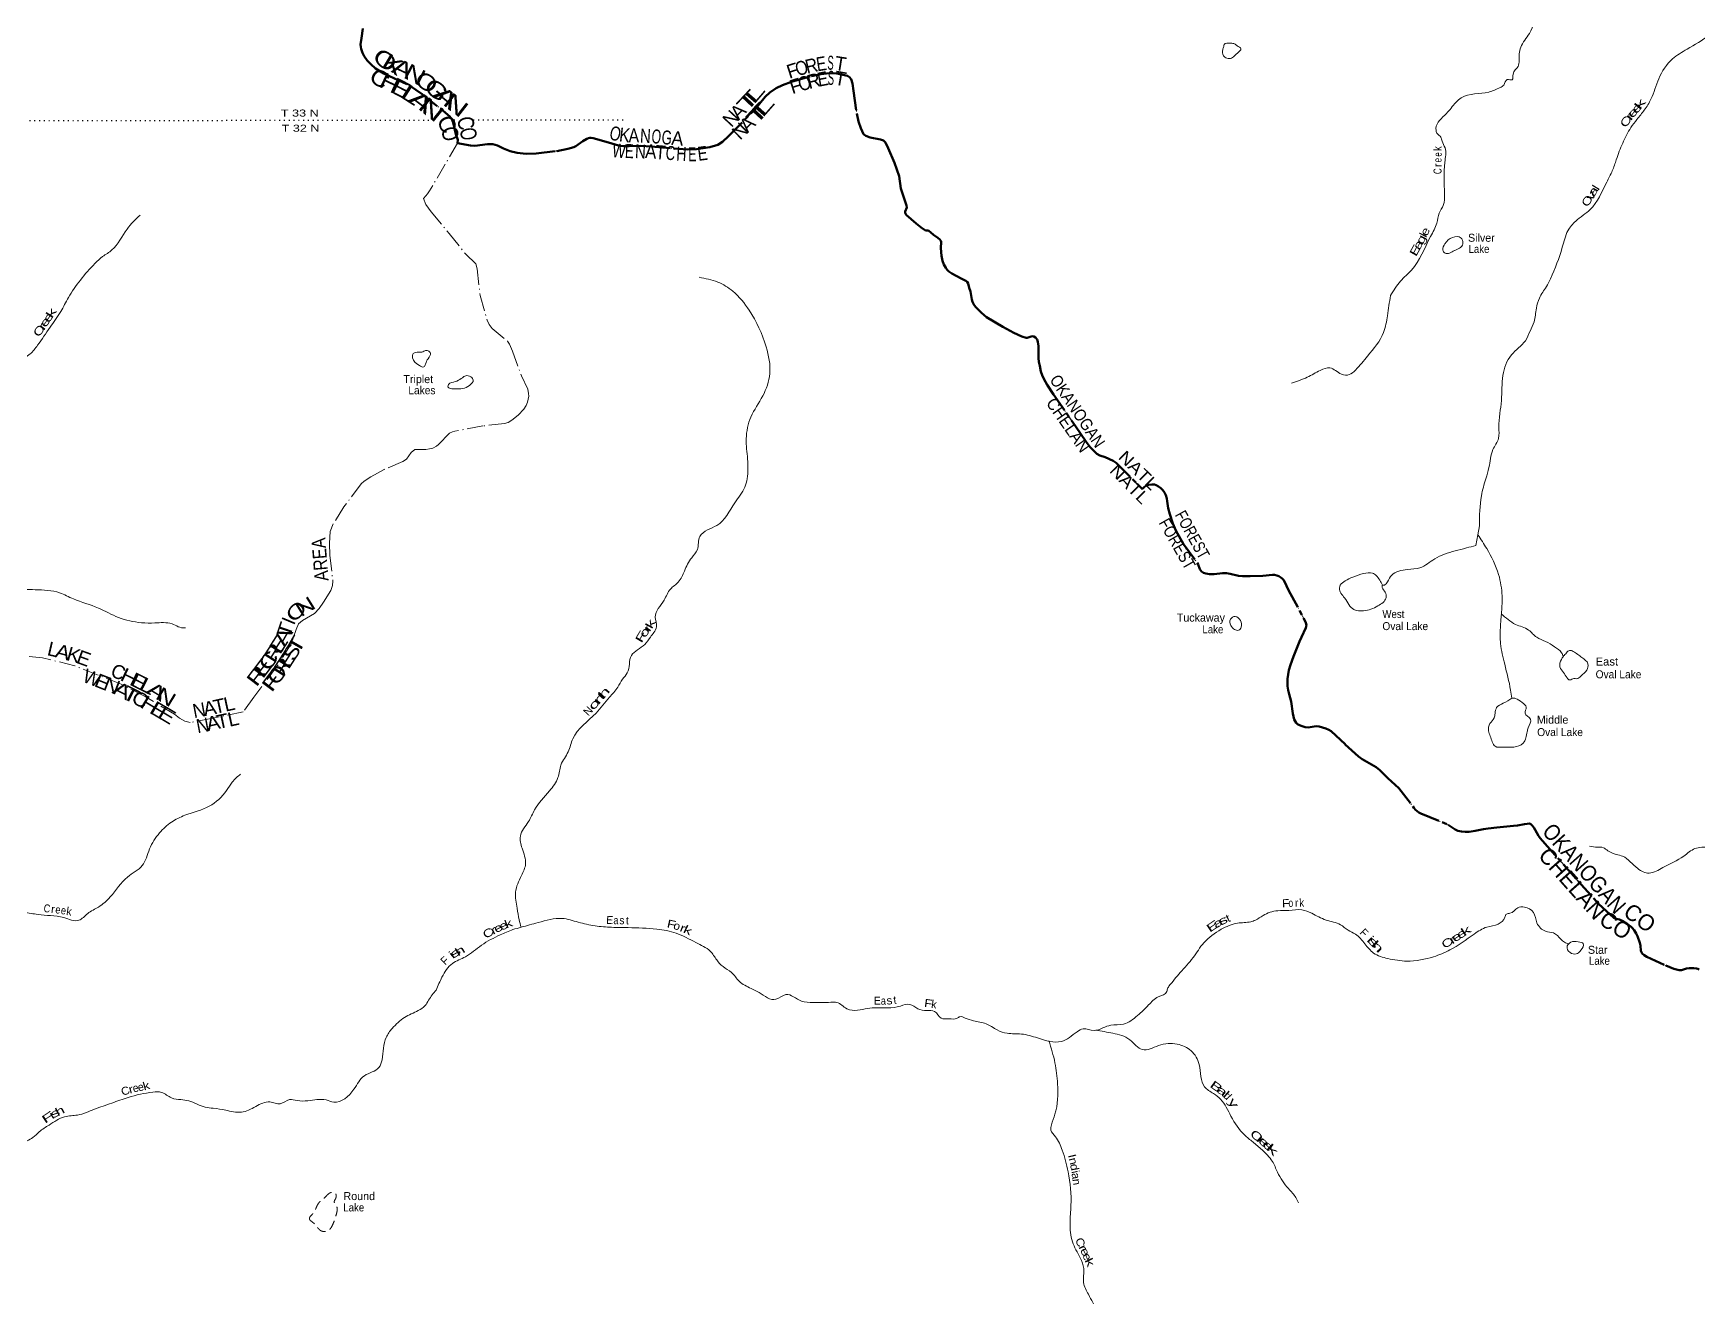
# Model space of a CAD drawing. Header units: feet. Extents: x 0 to 246606, y 183576 to 368785.
# Drawn here: x 99509 to 141135, y 268053 to 299651 of the extents above; entities that cross this region are included whole.
import ezdxf
from ezdxf.enums import TextEntityAlignment as Align

# ---------------------------------------------------------------- set-up
doc = ezdxf.new("R2010")
doc.units = ezdxf.units.FT
doc.header["$LTSCALE"] = 80
for name, pattern in [('DOT_DASHED', [7.7, 5, -1.2, 0.3, -1.2]), ('DOTTED', [1.5, 0.3, -1.2]), ('LONG_DASH_SHORT_DASH', [9.9, 6, -1.2, 1.5, -1.2]), ('MEDIUM_DASHED', [4.5, 3, -1.5])]:
    doc.linetypes.add(name, pattern=pattern)
for name, color, linetype, lineweight in [('11', 7, 'LONG_DASH_SHORT_DASH', 60), ('39', 7, 'Continuous', 13), ('41', 7, 'Continuous', 13), ('44', 7, 'DOT_DASHED', 13), ('6', 7, 'DOTTED', 25)]:
    doc.layers.add(name, color=color, linetype=linetype, lineweight=lineweight)
doc.layers.add('12', color=7, linetype='Continuous')

msp = doc.modelspace()

# ---------------------------------------------------------------- linework, layer by layer
at = {"layer": '11'}
for points in [[(107749.41, 299767.66), (107708.82, 299531.66), (107691.12, 299369.13), (107693.8, 299311.85), (107702.01, 299262.1), (107733.97, 299164.18), (107779.63, 299077.51), (107853.85, 298975.07), (107943.85, 298877.26), (108065.74, 298774.52), (108268.82, 298645.62), (108412.71, 298577.72)], [(108412.71, 298577.72), (108909.96, 298346.91), (109227.3, 298129.37), (109692.2, 297762.67), (109920.05, 297575.16), (109971.97, 297502.58), (110001.82, 297424.02), (110069, 297127), (110117.19, 296992.24), (110114.52, 296908.04), (110439.37, 296844.65), (110545.48, 296841.33), (110862.79, 296880.21), (110998.74, 296877.96), (111107.32, 296849.6), (111264.18, 296774.84), (111425.31, 296702.38), (111604.67, 296663.03), (111826.03, 296637.62), (112078.12, 296647.06), (112597.3, 296707.88), (112870.94, 296759.83), (113022.37, 296806.01), (113068.46, 296831.23), (113129.75, 296874.29), (113241.29, 296956.64), (113340.98, 297011.94), (113386.41, 297033.68), (113416.85, 297040), (113452.1, 297039.82), (113502.76, 297026.45), (113883.61, 296918.08), (114135.65, 296849.04), (114197.92, 296838.69), (114261.4, 296832.57), (114405.85, 296830.54), (114696.25, 296839.31), (114949.86, 296823.34), (115636.43, 296761.29), (115870, 296745.35), (116087.51, 296752.32), (116419.49, 296808.18), (116616.86, 296866.1), (116738.69, 296935.45), (116888.09, 297082.09), (117548.79, 297753.17), (117802.63, 298059.43), (117918.44, 298174.91), (118075.56, 298277.12), (118234.83, 298353.5), (118458.11, 298436.46), (118957.78, 298582.51), (119197.15, 298631.12), (119410.06, 298657.64), (119593.24, 298646.58), (119858.24, 298588.02), (119912.05, 298556.54), (119947.09, 298503.78), (119984.2, 298395.6), (120012.96, 298208.99), (120092.59, 297642.74), (120137.28, 297443.64), (120191.14, 297281.84), (120263.18, 297132.49), (120319.02, 297087.32), (120422.67, 297049.54), (120687.07, 296996.31), (120760.07, 296968.39), (120805.62, 296923.93), (120878.09, 296782.34), (121035.09, 296411.01), (121152.1, 296083.88), (121190.2, 295768.44), (121336.19, 295345.8), (121341.19, 295293.51), (121302.32, 295194.93), (121299.35, 295161.48), (121327.14, 295113.35), (121576.42, 294894.47), (121704.48, 294794.27), (121809.75, 294722.29), (121825.36, 294720.2), (121868.29, 294724.76), (121884.88, 294719.2), (122012.48, 294611.95), (122121.08, 294537.65), (122168.9, 294494.49), (122189.23, 294468.28), (122199.21, 294442.8), (122201.55, 294404.65), (122188.56, 294316.18), (122188.83, 294281.57), (122210.16, 294085.54), (122232.84, 293968.51), (122264.7, 293874.09), (122315.04, 293785.81), (122351.81, 293739.99), (122395.52, 293696.94), (122467.94, 293644.41), (122699.57, 293526.47)], [(122700.72, 293525.89), (122817.08, 293468.13), (122847.99, 293440.81), (122871.83, 293398.47), (122904.12, 293292.12), (122930.3, 293201.19), (122964.25, 292995.43), (122980.8, 292940.93), (123026.91, 292857.49), (123074.27, 292800.1), (123197.84, 292676.76), (123272.5, 292608.92), (123336.76, 292557.11), (123740.41, 292318.18), (124014.07, 292166.23), (124217.38, 292074.43), (124325.44, 292036.35), (124354.33, 292038.14), (124449.94, 292074.82), (124479.54, 292081.1), (124519.15, 292074.71), (124558.94, 292047.13), (124598.39, 291997.37), (124619.1, 291941.76), (124634.67, 291835.39), (124634.49, 291529.17), (124642.2, 291440.36), (124664.56, 291336.46), (124694.74, 291198.4), (124722.98, 291107.28), (124766.39, 291012), (124854.39, 290864.01), (125007.61, 290627.85), (125561.28, 289828.88), (125824.43, 289443.14), (125928.19, 289307.45), (125999.97, 289230.46), (126094.58, 289141.35), (126167.41, 289103.79), (126302.84, 289057.28), (126497.92, 288966.99), (126573.07, 288917.39), (127095.84, 288394.93), (127210.76, 288285.23), (127225.26, 288278.54), (127247.51, 288283.68), (127287.26, 288313.65), (127335.55, 288349.99), (127384.59, 288363.28), (127465.44, 288378.65), (127530.68, 288377.41), (127575.73, 288362.42), (127635.96, 288326.84), (127693.14, 288281.58), (127739.25, 288232.75), (127780.68, 288173.79), (127815.82, 288104.92), (127841.56, 288025.38), (127852.7, 287956.74), (127871.37, 287785.49), (127912.27, 287629.45), (127993.6, 287400.54), (128069.84, 287228.02), (128259.59, 286887.62), (128599.94, 286413.89), (128624.09, 286373.53), (128667.23, 286257.7), (128708.37, 286203.03), (128754.35, 286170.67), (128818.79, 286146.96), (128908.16, 286135.12), (129021.73, 286138.13), (129235.63, 286159.65), (129333.18, 286156.17), (129421.63, 286141.06), (129630.01, 286095.72), (129735.83, 286085.81), (129920.43, 286086.16), (130243.46, 286093.44), (130478.61, 286117.22), (130531.08, 286115.23), (130591.75, 286103.75), (130637.47, 286086.48), (130690.71, 286054.44), (130725.54, 286025.2), (130757.51, 285990.36), (130792.82, 285937.95), (130835.73, 285845.25), (130883.91, 285730.36), (131291.92, 284976.61), (131318.71, 284917.28), (131328.74, 284861.13), (131313.71, 284788.8), (131263.86, 284683.67)], [(131263.86, 284683.67), (131257.85, 284670.99), (131155.13, 284450.7), (131004.67, 284077.31), (130929.44, 283869.99), (130890.75, 283733.89), (130870.92, 283623.25), (130856.73, 283515.96), (130858.08, 283337.6), (130874.51, 283236.12), (130896.22, 283139.19), (130946.16, 282950.55), (130992.73, 282651.23), (131027.93, 282498.07), (131073.07, 282417.43), (131107.37, 282387.16), (131155.61, 282358.24), (131222.01, 282332.2), (131300.73, 282308.76), (131376.19, 282304.47), (131574.3, 282339.03), (131645.71, 282330.74), (131814.56, 282278.88), (131887.16, 282243.19), (131944.82, 282209), (132300.23, 281880.56), (132636.09, 281576.24), (132727.53, 281508.44), (133076.77, 281308.84), (133162.53, 281234.13), (133361.99, 281039.13), (133637.37, 280789.7), (134014.88, 280297.03), (134060.92, 280246.95), (134143.4, 280180.3), (134194.29, 280155.77), (134876.5, 279869.96), (135049.67, 279750.14), (135115.99, 279720.9), (135205.43, 279699.85)], [(135205.43, 279699.85), (135296.47, 279692.54), (135400.56, 279697.72), (135547.46, 279721.67), (135753.74, 279762.72), (135870.36, 279778.24), (136087.66, 279800.66), (136508.74, 279840.96), (136609.99, 279853.59), (136783.73, 279888.82), (136846.43, 279898.43), (136901.47, 279902.07), (136923.81, 279896.16), (136941.07, 279886.06), (136958.35, 279871.57), (136976.37, 279852.54), (137015.83, 279801.47), (137048.91, 279748.03), (137134.9, 279596.41), (137173.7, 279539.52), (137231.22, 279472.03), (138119.36, 278464.11), (138632.86, 277896.8), (138918.88, 277626.89), (139011.49, 277549.31), (139036, 277534.55), (139068.68, 277522.24), (139154.62, 277502.17), (139218.71, 277470.03), (139359.86, 277388.6), (139446.96, 277320.25), (139470.67, 277298.56), (139521.25, 277238.12), (139576.05, 277149.93), (139603.22, 277088.87), (139664.01, 276924.96), (139684, 276855.48), (139693.24, 276718.55), (139703.53, 276684.41), (139722.08, 276655.96), (139769.36, 276612.53), (139836.6, 276570.76), (140313.85, 276351.08), (140513.18, 276273.97), (140644.59, 276236.56), (140677.38, 276233.65), (140708.3, 276235.64), (140832.35, 276275.84), (140894.53, 276285.59), (140965.76, 276290.7), (141014.7, 276291.34), (141077.31, 276283.38), (141114.43, 276272.18), (141145.56, 276255.22)]]:
    msp.add_lwpolyline(points, dxfattribs=at)
at = {"layer": '39'}
msp.add_lwpolyline([(135562.61, 286854.53), (135618.87, 287115.94), (135657.24, 287342.98)], dxfattribs=at)
for points in [[(143558.15, 307065.85), (142936.93, 306841.01), (142625.05, 306772.36), (142408.21, 306686.72), (142182.63, 306493.81), (141791.24, 306329.13), (141467.28, 306096.56), (141143.03, 305726.5), (140595.24, 305161.53), (140399.51, 305001.35), (140175.91, 304650.76), (139974.71, 304444.01), (139802.94, 304304.35), (139673.54, 304003.47), (139508.54, 303645.53), (139019.55, 303218.8), (138919.45, 302995.13), (138781.5, 302732.56), (138488.59, 302437.7), (138199.45, 302003.39), (137968.59, 301426.26), (137801.01, 301112.77), (137518.05, 300668.42), (137162.51, 300219.11), (136903.36, 299645.66), (136687.74, 299301.24), (136649.4, 299141.03), (136619.08, 298823.21), (136496.43, 298627.56), (136469.89, 298491.76), (136348.82, 298492.25), (136261.77, 298353.66), (136171.73, 298293.88), (135888.62, 298183.14), (135202.36, 298041.02), (135064.63, 297922.01), (134828.01, 297644.04), (134568.34, 297272.77), (134612.53, 297127.76), (134688.06, 297057.95), (134721.65, 296953.23), (134794.31, 296790.38), (134788.79, 296426.37), (134784.55, 295637.79), (134751.83, 295350.27), (134651.32, 295158.94), (134589.91, 294907.45), (134432.72, 294569.84), (133956.97, 293730.8), (133683.96, 293458.44), (133432.26, 293095.36)], [(143559.54, 307071.29), (143471.07, 306724.43), (143327.67, 306575.02), (143008.35, 306293.98), (142879.58, 306104.32), (142849.73, 305909.84), (142968.79, 305426.1), (142980.95, 305260.46), (143134.52, 304437.48), (143301.64, 303499.42), (143161.36, 303101.36), (142938.58, 302684.06), (142778.46, 302097.71), (142617.54, 301414.3), (142443.07, 301167.45), (142289.24, 300884.46), (142135.31, 300447.81), (141953.18, 300168.51), (141395.31, 299603.42), (140844.8, 299254.76), (140482.65, 299011.6), (140135.79, 298513.87), (139942.4, 298005.96), (139776.36, 297730.9), (139591.63, 297498.07), (139440.84, 297293.98), (139235.82, 296909.25), (139075.59, 296492.74), (138976.17, 296214.48), (138836.46, 295931.68), (138421.34, 295245.05), (138061.73, 294959.46), (137867.02, 294718.42), (137726.96, 294302.16), (137428.08, 293517.94), (137327.65, 293320.55), (137153.67, 293035.29), (137078.18, 292779.57), (137019.9, 292439.16), (136919.92, 292205.38), (136803.83, 291969.38), (136453.18, 291613.13), (136241.66, 291102.97), (136205.11, 290477.75), (136140.87, 289807.7), (136132.26, 289528.57), (135990.53, 289245.73), (135893.24, 288797.67), (135816.02, 288519.7), (135704.3, 288095.71), (135657.24, 287342.98)], [(129436.83, 299403.61), (129275.8, 299373.26), (129262.36, 299318.5), (129239.04, 299247.44), (129257.15, 299089.96), (129342.69, 299026.35), (129455.67, 299027.78), (129567.48, 299122.2), (129692.7, 299273.4), (129601.05, 299340.98), (129535.91, 299386.66), (129436.83, 299403.61)], [(102175.92, 295109.77), (101852.51, 294759.9), (101472.65, 294235.41), (101242, 294070.74), (101049.87, 293900.48), (100684.82, 293483.36), (100386.82, 293046.86), (100194.96, 292698.64), (99928.79, 292305), (99614.78, 291854.14), (99427.3, 291637.43), (99154.17, 291470.2), (98769.22, 291184.28), (98661.32, 290918.01), (98401.89, 290629.61), (98154.74, 290489), (97926.99, 290413.34), (97693.25, 290331.55), (97373.18, 290351.8), (97116.89, 290291.97), (96492.48, 290211.34), (96228.26, 290139.28), (96001.75, 290124.3), (95782.9, 290143.81), (95635.87, 290087.36), (95378.33, 289966.84), (95070.85, 289795.14), (94917.46, 289760.86), (94644.07, 289771.59), (94440.35, 289716.46), (94195.45, 289715.42), (93955.27, 289661.85), (93737.46, 289600.47), (93548.37, 289666.86), (93330.37, 289619.64), (93171.87, 289510.47), (92835.05, 289417.27), (92503.52, 289384.81), (92254.93, 289355.4), (92039.07, 289298.74)], [(135028.49, 294222.5), (134907.99, 294159.34), (134795.02, 294157.91), (134739.59, 294234.04), (134794.12, 294390.42), (134983.8, 294550.52), (135195.85, 294535.01), (135241.71, 294418.32), (135200.68, 294310.64), (135154.66, 294279.73), (135026.26, 294221.49)], [(116147.92, 293553.73), (116619.07, 293432.23), (116990.33, 293208.36), (117403.34, 292728.19), (117825.96, 291815.36), (117917.53, 291147.13), (117740.54, 290586.75), (117445.7, 290061.31), (117329.19, 289519.9), (117362.04, 289010.69), (117352.17, 288519.15), (117292.16, 288306.05), (117044.13, 287918.71), (116593.98, 287350.87), (116360.6, 287240.77), (116168.4, 287076.58), (116107.85, 286748.21), (115964.73, 286544.18), (115782.78, 286212.27), (115630.46, 285937.35), (115434.37, 285760.98), (115273.98, 285483.94), (115054.72, 285062.57), (115084.91, 284817.34), (115021.18, 284679.94), (114931.59, 284563.55), (114792.29, 284377.77), (114457.86, 284098.55), (114356.1, 283668.55), (114234.68, 283509.29), (114115.8, 283309.61), (113910.55, 283058.3), (113573.6, 282659.73), (112994.82, 282021.52), (112877.55, 281696.49), (112695.6, 281364.57), (112622.72, 281050.2), (112412.41, 280719.96), (112038, 280244.07), (111885.91, 279950.96), (111682.06, 279590.46), (111726.49, 279283.62), (111812.45, 278894.4), (111710.96, 278601.92), (111562.48, 278185.49), (111602.05, 277783.54), (111650.27, 277496.98), (111703.25, 277311.6)], [(133432.26, 293095.36), (133353.81, 292592.95), (133260.18, 292175.26), (132859.99, 291585.87), (132557.67, 291236.31), (132399.72, 291121.09), (132207.92, 291130.79), (131917.4, 291288.86), (131678.07, 291227.2), (131351.31, 291057.28), (130959.72, 290908.77)], [(109196.99, 291680.96), (109071.54, 291677.37), (109007.12, 291650.27), (108988.26, 291542.85), (109158.78, 291346.8), (109270.55, 291311.8), (109312.12, 291385.12), (109375.16, 291519.39), (109436.11, 291659.69), (109378.69, 291717.62), (109291.67, 291716.52), (109247.45, 291691.7), (109196.99, 291680.96)], [(110203.28, 291026.21), (110054.53, 290945.48), (109889.47, 290874.65), (109874.03, 290815.81), (110020.39, 290767.09), (110240.95, 290771.87), (110411.96, 290852.88), (110505.44, 290981.46), (110443.64, 291065.62), (110315.78, 291092.33), (110233.4, 291044.79), (110203.28, 291026.21)], [(153391.1, 291171.26), (153132.55, 290890.04), (152756.34, 290319.16), (152629.39, 289983.94), (152450.97, 289730.98), (152290.27, 289512.6), (152207.59, 289347.78), (152182.11, 289127.08), (152131.53, 288976.82), (151835.47, 288772.91), (151519.24, 288406.99), (151452.27, 288276.75), (151322.65, 287832.32), (151213.2, 287549.89), (150967.36, 287362.79), (150798.47, 287154.42), (150743.38, 286880.77), (150654.63, 286717.9), (150362.89, 286168.3), (150133.79, 285773.16), (149749.91, 285331.58), (149727.37, 285197.85), (149664.72, 285045.42), (149566.57, 284987.57), (149412.03, 284761.18), (149286.03, 284510.9), (148972.71, 284074.25), (148761.17, 283887.59), (148340.01, 283522.37), (148195.69, 283445.73), (147869.99, 283352.65), (147569.86, 283150.71), (147213.61, 282919.75), (146826.56, 282730.86), (145896.91, 282367.3), (145410.07, 282251.96), (145273.73, 282183.51), (145069.42, 282063.66), (144912.49, 281705.82), (144690.6, 281379.51), (144357.09, 281104.36), (144011.98, 280788.63), (143713.57, 280610.97), (143151.87, 280351.13), (142576.14, 280083.03), (141828.4, 279533.73), (141387.11, 279325.96), (141042.72, 279275.1), (140762.59, 279087.56), (140241.54, 278803.98), (139896.27, 278662.12), (139610.35, 278775.77), (139233.21, 279084.39), (139075.24, 279130.92), (138864.24, 279223.28), (138752.33, 279298.69), (138602.86, 279310.95), (138404.85, 279332.71)], [(135562.61, 286854.53), (135331.26, 286788.91), (135045.68, 286714.53), (134539.68, 286518.07), (134169.22, 286293), (133854.99, 286250.61), (133463.3, 286110.19), (133354.44, 285941), (133278.75, 285863.21), (133222.33, 285856.43)], [(135618.87, 287115.94), (135835.86, 286775.07), (136134.57, 286123.76), (136219.91, 285593.09), (136182.43, 284397.69), (136285.73, 283883.42), (136433.06, 283236.26), (136461.82, 283034.44)], [(92057.36, 285613.23), (92519.64, 285609.38), (92856.1, 285573.15), (93178.71, 285512.48), (93455.99, 285513.93), (93720.38, 285573.87), (93905.16, 285527.65), (94244.71, 285724.02), (94519.66, 285749.71), (94854.33, 285853), (95194.78, 286136.34), (95375.99, 286053.67), (95642.84, 285763.78), (96042.43, 285855.75), (96403.59, 285787.47), (96858.63, 285817.44), (97056.59, 285848.23), (97372.69, 285979.6), (97550.93, 285969.7), (97741.4, 285796.14), (98003.79, 285696.29), (98520.29, 285668.38), (99027.55, 285729.34), (99557.65, 285746.09), (100165.89, 285666.76), (100511.93, 285515.37), (101134.22, 285288.58), (101637.23, 285050.19), (102209.67, 284921.87), (102543.74, 284913.92), (102977.19, 284891.04), (103288.15, 284791.8), (103312.38, 284796.14)], [(133228.63, 285857.19), (133074.02, 286099.2), (132982.47, 286158.7), (132760.64, 286149.82), (132487.36, 286059.43), (132298.87, 285966.06), (132177.15, 285857.36), (132153.85, 285784.28), (132284.04, 285539.25), (132515.65, 285251.04), (132760.19, 285219.76), (133117.81, 285341.55), (133321.08, 285544.29), (133297.16, 285681.47), (133227.1, 285797.85), (133222.33, 285856.43)], [(136200.43, 285145.25), (136559.76, 284879.63), (136884.36, 284738.16), (137086.39, 284556.72), (137307.6, 284454.39), (137531.24, 284319.73), (137706.61, 284172.33), (137752.13, 284081.92)], [(129531.71, 284748.25), (129437.57, 284854.22), (129433.62, 285007.83), (129549.77, 285078.05), (129680.2, 284974.56), (129698.42, 284809), (129634.8, 284733.38), (129531.71, 284748.25)], [(137751.85, 284082.47), (137831.74, 284169.87), (137909.68, 284229.49), (137998.78, 284204.33), (138216.61, 284049.38), (138367.88, 283893.59), (138335.56, 283735.47), (138190.11, 283588.06), (138084.03, 283519.99), (138017.32, 283529.26), (137910.86, 283491.52), (137843.63, 283543.24), (137755.18, 283677.58), (137666.69, 283815.97), (137702.69, 284002.44), (137752.13, 284081.92)], [(136461.82, 283034.44), (136251.56, 282906.42), (136085.44, 282799.18), (136046.89, 282655.14), (136022.08, 282541.61), (135918.93, 282400.79), (135880.88, 282216.32), (135926.89, 282087.5), (136045.1, 281832.22), (136261.26, 281810.69), (136511.42, 281813.86), (136750.29, 281911.91), (136847.62, 282196.2), (136872.58, 282297.61), (136930.44, 282510.64), (136795.37, 282662.59), (136823.8, 282808.53), (136721.44, 282926.52), (136558.76, 283027.58), (136461.82, 283034.44)], [(93709.85, 278835.06), (93888.03, 278827.57), (94067, 278918.79), (94323.58, 278798.65), (94815.67, 278465.07), (95164.77, 278232.83), (95430.14, 278058.2), (95670.87, 278069.3), (95946.93, 278008.05), (96147.7, 277820.47), (96300.42, 277591.84), (96393.83, 277411), (96526.72, 277307.51), (96811.19, 277222.09), (97437.91, 276965.02), (97804.08, 276979.72), (98232.99, 277152.94), (98542.85, 277296.36), (98704.91, 277286.26), (98850.54, 277451.89), (99033.95, 277670.58), (99268.52, 277687.67), (99627.56, 277627.45), (100268.16, 277550.54), (100647.51, 277484.52), (100867.99, 277653.11), (101137.12, 277816.24), (101433.44, 278068.7), (101862.26, 278563.46), (102230.97, 278853.23), (102415.93, 279266.07), (102663.75, 279669.59), (102961.92, 279936.22), (103297.73, 280108.28), (103906.07, 280336.33), (104338.27, 280725.98), (104483.33, 280936.1), (104689.2, 281138.88)], [(127891.89, 275837.35), (128178.28, 276178.61), (128498.44, 276552.67), (128766.2, 276922.01), (129201.84, 277259.11), (129605.49, 277411.81), (129937.95, 277448.37), (130056.49, 277488.28), (130246.73, 277603.92), (130612.45, 277723.79), (130888.78, 277731.33), (131215.47, 277745.57), (131462.71, 277659.74), (131821.96, 277490.4), (132182.58, 277373.65), (132369.93, 277236.51), (132556.84, 277133.74), (132791.88, 276894.09), (133010.63, 276666.36), (133365.45, 276529.32), (133842.44, 276464.59), (134508.93, 276574.11), (134918.42, 276743.07), (135526.82, 277140.98), (135841.42, 277314.8), (136122.97, 277389.13), (136290.33, 277559.06), (136329.66, 277640.43), (136418.2, 277659.75), (136612.24, 277793.63), (136781.45, 277815.99), (137003.06, 277681.3), (137093.13, 277417.58), (137305.55, 277212.01), (137505.85, 277168.04), (137689.42, 277010.64), (137781.16, 276934.97), (137884.82, 276894)], [(109582.36, 275741.31), (109723.54, 276063.3), (109986.34, 276404.32), (110308.01, 276574.18), (110711.17, 276860.33), (111181.46, 277121.03), (111497.58, 277250.37), (111703.25, 277311.6)], [(111703.25, 277311.6), (112124.79, 277428.1), (112724.62, 277530.67), (113130.65, 277436.66), (113550.81, 277344.85), (113964.18, 277309.59), (114377.21, 277300.61), (115094.21, 277263.08), (115575.19, 277163.94), (116068.04, 276929.46), (116429.12, 276709.51), (116591.76, 276497.19), (116747.8, 276325.22), (116960.16, 276180.26), (117149.18, 275962.2), (117454.68, 275780.58)], [(137884.58, 276893.82), (137942.55, 276937.01), (138126.04, 276947.42), (138249.7, 276900.46), (138191.23, 276735.95), (138105.5, 276653.99), (137960.2, 276656.19), (137845.5, 276792.23), (137848.9, 276842.82), (137887.14, 276895.73)], [(109582.36, 275741.31), (109390.53, 275490.37), (109298.57, 275344.33), (109129.74, 275228.06), (108789.71, 275054.06), (108478.52, 274781.3), (108328.49, 274558.12), (108224.86, 274000.02), (108149.33, 273805.62), (107785.26, 273601.16), (107520.9, 273260.06), (107018.26, 272941.56), (106826.22, 272994.76), (106370.24, 272975.46), (106103.82, 272979.69), (105911.95, 273004.62), (105678.48, 272898), (105423.92, 272944.71), (105067.38, 272831.19), (104711.02, 272689.39), (104317.2, 272737.16), (104008.14, 272785.52), (103806.16, 272812.4), (103395.54, 272971.14), (103199.59, 273002.1), (102965.23, 273044.92), (102714.17, 273182.54), (102498.19, 273189.13), (101881.42, 273057.65), (101468.55, 272915.46), (101035.57, 272761.02), (100614.64, 272616.75), (100291.99, 272574.14), (99903.72, 272367.49), (99656.5, 272198.17), (99499.94, 272055.73), (99210.33, 271886.11), (99049.91, 271713.35), (98637.61, 271476.25), (98201.15, 271228.88), (97797.94, 271157.44), (97491.54, 271098.78), (97045.96, 271027.05), (96852.5, 270979.27), (96664.62, 271012.31), (96505.35, 270984.96), (96117.89, 270980.27), (95749.43, 270836.37), (95652.82, 270793.29), (95334.68, 270671.95), (95076.8, 270597.47), (94872.69, 270644.53), (94678.73, 270681.57), (94565.34, 270743.39), (94516.37, 270742.42)], [(117454.68, 275780.58), (117649.65, 275676.49), (118070.41, 275509.74), (118319.97, 275626.57), (118708.42, 275463.65), (118997.2, 275431.3), (119217.18, 275430.8), (119445.2, 275436.41), (119592.55, 275431.36), (119843.74, 275273.55), (120108.35, 275234.98), (120362.34, 275283.18), (120594.35, 275296.9), (120862.77, 275294.7), (121183.38, 275341.34), (121417.23, 275383.34), (121613.66, 275271.6), (121841.94, 275232.78), (122037.86, 275205.86), (122204.33, 275039.38), (122394.15, 275020.5), (122597.89, 275036.04), (122670.31, 275074.91), (122802.43, 275039.74)], [(122802.43, 275039.74), (123008.21, 274971.24), (123322.81, 274898.53), (123600.55, 274744.36), (123850.7, 274660.32), (124206.72, 274640.9), (124610.7, 274543.66), (125206.46, 274456.15), (125597.9, 274699.87), (125748.03, 274775.42), (126021.68, 274730.2), (126244.76, 274795.04), (126441.53, 274861.39), (126756.27, 274887.61), (127109.88, 275102.34), (127385.72, 275368.06), (127628.37, 275572.58), (127840.05, 275705.84), (127851.43, 275748.15), (127891.89, 275837.35)], [(126060.57, 274740.56), (126491.82, 274660.47), (126917.22, 274499.04), (127227.03, 274252.61), (127635.37, 274351.29), (128101.46, 274388.48), (128448.15, 274221.51), (128650.68, 273878.14), (128784.5, 273321.47), (129007.93, 273154.15), (129186.43, 273012.21), (129445.07, 272587.15), (129785.34, 272119.23), (129988.69, 271945.47), (130220.86, 271743.99), (130476.78, 271462.21), (130607.26, 271188.13), (130881.79, 270777.5), (131067.91, 270552.93), (131130.92, 270426.95)], [(124893.57, 274471.56), (125044.82, 273922.09), (125111.41, 273394.42), (125044.96, 272636.07), (124955.03, 272369.87), (124943.34, 272240.44), (125055.6, 272075.02), (125227.67, 271739.15), (125373.31, 271198.86), (125445.86, 270356.36), (125421.81, 269919.82), (125481.27, 269448.54), (125674.72, 269050.49), (125764.73, 268779.66), (125759.27, 268428.27), (125879.96, 268137.85), (126085.85, 267723.89), (126271.91, 267289.35), (126459.18, 267111.24), (126781.09, 267079.05), (127141.95, 267017.33), (127353.61, 266831.61), (127507.5, 266495.39), (127552.93, 266124.78), (127628.25, 265988.94), (127868.37, 265900.68), (128030.1, 265790.72), (128166.43, 265740.84), (128588.31, 265765.08), (128892.45, 265817.34)], [(146987.79, 272450.93), (146980.52, 272301.39), (146841.15, 272084.72), (146947.61, 271586.08), (147032.63, 271258.63), (147300.05, 271009.38), (147466.59, 270752.13), (147667.2, 270509.67), (147816.48, 270203.65), (147570.54, 269639.7), (147336.01, 269326.32), (146988.58, 269105.66), (146657.86, 268750.05), (146448.37, 268501.75), (145967.93, 268262.39), (145643.72, 267882.69), (145341.67, 267507.44), (144953.8, 267288.03), (144232.3, 266973.39), (144030.89, 266725.24), (143404.12, 266103.53), (143239.59, 266041.83), (143060.15, 266020.22), (142790.25, 265760.67), (142368.24, 265423.5), (142151.58, 265233.61), (142038.55, 265120.41), (142053.89, 264844.11), (141994.81, 264443.24), (141817.38, 264102.69), (141614.7, 263921.14), (141217.65, 263653.1), (141070.48, 263422.14), (140911.37, 263180.87), (140626.12, 262878.62), (140379.81, 262653.85), (140193.94, 262438.3), (139723.8, 262082.04), (139585.46, 261917.88), (139409.61, 261813.57), (139118.87, 261480.94), (138933.01, 261265.39), (138724.62, 261065.57), (138338.85, 260842.15), (138127.25, 260704.85), (137940.44, 260432.76), (137692.83, 260276.6), (137591.05, 259996.04), (137610.11, 259523.99), (137605.51, 259340.18), (137605.22, 259142.33), (137560.45, 258945.64), (137444.07, 258689.03), (137343.5, 258557.89), (136943.53, 258124.24), (136778.07, 257791.99), (136654.53, 257486.79), (136511.16, 257268.03), (136278.43, 256859.79), (135662.09, 256008.12), (135456.64, 255759.9), (135314.64, 255575.48), (135064.89, 254999.35), (134998.11, 254578.14), (134935.32, 254266.03), (134976.96, 253988.22), (134987.63, 253532.16), (134832.62, 253074.94), (134729.52, 252651.02), (134740.57, 252281.78), (134710.59, 252051.05), (134565.77, 251908.97), (134460.81, 251795.92), (134467.27, 251561.85), (134426.47, 251369.28), (134208.35, 250830.09), (134273.6, 250266.06), (134482.51, 249692.66), (134511.17, 249247.04), (134579.61, 248941.48), (134757.42, 248302.88), (134769.27, 247891.26), (134670.02, 247370.5), (134568, 246783.07), (134465.45, 246542.88), (134276.08, 246406), (134128.1, 246217.43), (133976.84, 245988.42), (133479.08, 245490.31), (133102.29, 245006.63), (132954.77, 244793.84)], [(94514.92, 270739.01), (94427.47, 270172.94), (94552.99, 270107.16), (94608.38, 269956.08), (94838.79, 269897.08), (95188.74, 269762.16), (95565.36, 269552.7), (95753.29, 269511.59), (95877.46, 269332.7), (96084.88, 269069.57), (96271.28, 268945.65), (96369.78, 268671.67), (96565.49, 268341.82), (96677.37, 268193.14), (96827.94, 267988.19), (96845.37, 267772.22), (96925.01, 267615.24), (97012.36, 267518.91), (97021.51, 267339.23), (97109.26, 267176.26), (97307.52, 267094.82), (97342.55, 266973.89), (97365.06, 266921.54), (97383.71, 266838.87), (97452.7, 266776.74), (97517.73, 266700.44), (97571.31, 266515.01), (97742.6, 266219.32), (98137.34, 265676.77), (98233.8, 265406.82), (98331.67, 265239.87), (98451.61, 265093.27), (98470.42, 264984.35), (98616.95, 264779.37), (98623.4, 264712.77), (98700.51, 264642.61), (98844.48, 264528.49), (98903.58, 264431.96), (98960.74, 264321.28), (99215.86, 264181.67), (99407.73, 263998.72), (99478.48, 263826.21), (99549.22, 263724.47), (99691.25, 263653.81), (99898.95, 263681.49), (100024.42, 263623.79), (100131.83, 263547.79), (100298.73, 263310.64), (100549.88, 263158.88), (100665.35, 263086.97), (100923.11, 262842.37), (101052.62, 262782.67), (101214.94, 262636.37), (101350.49, 262580.75), (101552.73, 262509.44), (101728.94, 262403.62), (101981.99, 262272.07), (102242.62, 262223.38), (102562.97, 262312.43), (102698.58, 262246.71), (102877.93, 262290.36), (102987.22, 262238.6), (103044.1, 262176.39), (103215.74, 262159.4), (103578.03, 261984.17), (103772.1, 261928.96), (103945.7, 261922.08)]]:
    msp.add_spline(points, degree=3, dxfattribs=at)
at = {"layer": '39', "linetype": 'MEDIUM_DASHED'}
msp.add_spline([(106427.85, 270079.87), (106524.07, 270189.58), (106643.78, 270420.63), (106806.37, 270567.16), (106942.94, 270679.17), (107049.94, 270671.83), (107072.87, 270550.82), (107031.14, 270441.48), (107084.15, 270350.96), (107081.4, 270134.85), (106986.13, 269865.6), (106855.85, 269715.26), (106702.41, 269724.3), (106511.54, 269920.9), (106409.96, 270033.29), (106427.85, 270079.87)], degree=3, dxfattribs=at)
at = {"layer": '44'}
for points in [[(107749.41, 299767.66), (107708.82, 299531.66), (107691.12, 299369.13), (107693.8, 299311.85), (107702.01, 299262.1), (107733.97, 299164.18), (107779.63, 299077.51), (107853.85, 298975.07), (107943.85, 298877.26), (108065.74, 298774.52), (108268.82, 298645.62), (108412.71, 298577.72)], [(108412.71, 298577.72), (108909.96, 298346.91), (109227.3, 298129.37), (109692.2, 297762.67), (109920.05, 297575.16), (109971.97, 297502.58), (110001.82, 297424.02), (110069, 297127), (110117.19, 296992.24), (110114.52, 296908.04)], [(110114.84, 296907.98), (110439.37, 296844.65), (110545.48, 296841.33), (110862.79, 296880.21), (110998.74, 296877.96), (111107.32, 296849.6), (111264.18, 296774.84), (111425.31, 296702.38), (111604.67, 296663.03), (111826.03, 296637.62), (112078.12, 296647.06), (112597.3, 296707.88), (112870.94, 296759.83), (113022.37, 296806.01), (113068.46, 296831.23), (113129.75, 296874.29), (113241.29, 296956.64), (113340.98, 297011.94), (113386.41, 297033.68), (113416.85, 297040), (113452.1, 297039.82), (113502.76, 297026.45), (113883.61, 296918.08), (114135.65, 296849.04), (114197.92, 296838.69), (114261.4, 296832.57), (114405.85, 296830.54), (114696.25, 296839.31), (114949.86, 296823.34), (115636.43, 296761.29), (115870, 296745.35), (116087.51, 296752.32), (116419.49, 296808.18), (116616.86, 296866.1), (116738.69, 296935.45), (116888.09, 297082.09), (117548.79, 297753.17), (117802.63, 298059.43), (117918.44, 298174.91), (118075.56, 298277.12), (118234.83, 298353.5), (118458.11, 298436.46), (118957.78, 298582.51), (119197.15, 298631.12), (119410.06, 298657.64), (119593.24, 298646.58), (119858.24, 298588.02), (119912.05, 298556.54), (119947.09, 298503.78), (119984.2, 298395.6), (120012.96, 298208.99), (120092.59, 297642.74), (120137.28, 297443.64), (120191.14, 297281.84), (120263.18, 297132.49), (120319.02, 297087.32), (120422.67, 297049.54), (120687.07, 296996.31), (120760.07, 296968.39), (120805.62, 296923.93), (120878.09, 296782.34), (121035.09, 296411.01), (121152.1, 296083.88), (121190.2, 295768.44), (121336.19, 295345.8), (121341.19, 295293.51), (121302.32, 295194.93), (121299.35, 295161.48), (121327.14, 295113.35), (121576.42, 294894.47), (121704.48, 294794.27), (121809.75, 294722.29), (121825.36, 294720.2), (121868.29, 294724.76), (121884.88, 294719.2), (122012.48, 294611.95), (122121.08, 294537.65), (122168.9, 294494.49), (122189.23, 294468.28), (122199.21, 294442.8), (122201.55, 294404.65), (122188.56, 294316.18), (122188.83, 294281.57), (122210.16, 294085.54), (122232.84, 293968.51), (122264.7, 293874.09), (122315.04, 293785.81), (122351.81, 293739.99), (122395.52, 293696.94), (122467.94, 293644.41), (122699.57, 293526.47)], [(110114.84, 296907.98), (109414.34, 295712.9), (109365.39, 295642.93), (109319.62, 295589.57), (109257.6, 295518.62), (109319.94, 295370.07), (109452.48, 295188.97), (109906.02, 294649.02), (110319.21, 294129.01), (110565.94, 293890.42), (110601.26, 293760.89), (110676.65, 293100.42), (110850.88, 292482.23), (110903.67, 292375.59), (110974.69, 292277.22), (111360.7, 291954.71), (111407.1, 291885.83), (111482.71, 291707.33), (111711.25, 291093.48), (111867.92, 290757.56), (111887.81, 290647.45), (111894.8, 290584.49), (111859.55, 290428.76), (111828.38, 290346.61), (111772.44, 290255.65), (111629.79, 290106.75), (111468.28, 289979.29), (111373.89, 289923.32), (111288.76, 289899.07), (110745.75, 289837.47), (110047.12, 289706.43), (109984.19, 289692.44), (109909.55, 289657.2), (109635.34, 289371.24), (109589.13, 289335.62), (109491.24, 289286.64), (109410.83, 289262.16), (109320.04, 289246.4), (109042.34, 289246.83), (108952.85, 289171.2), (108836.29, 289009.67), (108746.58, 288947.31), (108282.21, 288752.36), (107947.73, 288569.51), (107780.64, 288459.05), (107706.5, 288387.6), (107272.82, 287814.76)], [(122700.72, 293525.89), (122817.08, 293468.13), (122847.99, 293440.81), (122871.83, 293398.47), (122904.12, 293292.12), (122930.3, 293201.19), (122964.25, 292995.43), (122980.8, 292940.93), (123026.91, 292857.49), (123074.27, 292800.1), (123197.84, 292676.76), (123272.5, 292608.92), (123336.76, 292557.11), (123740.41, 292318.18), (124014.07, 292166.23), (124217.38, 292074.43), (124325.44, 292036.35), (124354.33, 292038.14), (124449.94, 292074.82), (124479.54, 292081.1), (124519.15, 292074.71), (124558.94, 292047.13), (124598.39, 291997.37), (124619.1, 291941.76), (124634.67, 291835.39), (124634.49, 291529.17), (124642.2, 291440.36), (124664.56, 291336.46), (124694.74, 291198.4), (124722.98, 291107.28), (124766.39, 291012), (124854.39, 290864.01), (125007.61, 290627.85), (125561.28, 289828.88), (125824.43, 289443.14), (125928.19, 289307.45), (125999.97, 289230.46), (126094.58, 289141.35), (126167.41, 289103.79), (126302.84, 289057.28), (126497.92, 288966.99), (126573.07, 288917.39), (127095.84, 288394.93), (127210.76, 288285.23), (127225.26, 288278.54), (127247.51, 288283.68), (127287.26, 288313.65), (127335.55, 288349.99), (127384.59, 288363.28), (127465.44, 288378.65), (127530.68, 288377.41), (127575.73, 288362.42), (127635.96, 288326.84), (127693.14, 288281.58), (127739.25, 288232.75), (127780.68, 288173.79), (127815.82, 288104.92), (127841.56, 288025.38), (127852.7, 287956.74), (127871.37, 287785.49), (127912.27, 287629.45), (127993.6, 287400.54), (128069.84, 287228.02), (128259.59, 286887.62), (128599.94, 286413.89), (128624.09, 286373.53), (128667.23, 286257.7), (128708.37, 286203.03), (128754.35, 286170.67), (128818.79, 286146.96), (128908.16, 286135.12), (129021.73, 286138.13), (129235.63, 286159.65), (129333.18, 286156.17), (129421.63, 286141.06), (129630.01, 286095.72), (129735.83, 286085.81), (129920.43, 286086.16), (130243.46, 286093.44), (130478.61, 286117.22), (130531.08, 286115.23), (130591.75, 286103.75), (130637.47, 286086.48), (130690.71, 286054.44), (130725.54, 286025.2), (130757.51, 285990.36), (130792.82, 285937.95), (130835.73, 285845.25), (130883.91, 285730.36), (131291.92, 284976.61), (131318.71, 284917.28), (131328.74, 284861.13), (131313.71, 284788.8), (131263.86, 284683.67)], [(107272.82, 287814.76), (107003.78, 287390.6), (106931.86, 287203.7), (106914.64, 286911.34), (106920.85, 286604.62), (106996.62, 285957.62), (106986.3, 285854.88), (106947.85, 285728.94), (106759.06, 285431.59), (106654.17, 285277.67), (106535.92, 285152.25), (106238.14, 284980.32), (106140.81, 284895.86), (106079.07, 284749.44), (105956.26, 284390.57), (105590.95, 283817.69), (105021.33, 283062.12), (104755.56, 282697.55), (103999.77, 282533.88), (103425.54, 282426.63), (103299.68, 282461.61), (103163.34, 282531.55), (103041.39, 282633.27), (102303.3, 283077.28), (101701.34, 283385.96), (100547.94, 283843.23), (99740.67, 284042.8), (99405.04, 284077.78)], [(131263.86, 284683.67), (131257.85, 284670.99), (131155.13, 284450.7), (131004.67, 284077.31), (130929.44, 283869.99), (130890.75, 283733.89), (130870.92, 283623.25), (130856.73, 283515.96), (130858.08, 283337.6), (130874.51, 283236.12), (130896.22, 283139.19), (130946.16, 282950.55), (130992.73, 282651.23), (131027.93, 282498.07), (131073.07, 282417.43), (131107.37, 282387.16), (131155.61, 282358.24), (131222.01, 282332.2), (131300.73, 282308.76), (131376.19, 282304.47), (131574.3, 282339.03), (131645.71, 282330.74), (131814.56, 282278.88), (131887.16, 282243.19), (131944.82, 282209), (132300.23, 281880.56), (132636.09, 281576.24), (132727.53, 281508.44), (133076.77, 281308.84), (133162.53, 281234.13), (133361.99, 281039.13), (133637.37, 280789.7), (134014.88, 280297.03), (134060.92, 280246.95), (134143.4, 280180.3), (134194.29, 280155.77), (134876.5, 279869.96), (135049.67, 279750.14), (135115.99, 279720.9), (135205.43, 279699.85)], [(135205.43, 279699.85), (135296.47, 279692.54), (135400.56, 279697.72), (135547.46, 279721.67), (135753.74, 279762.72), (135870.36, 279778.24), (136087.66, 279800.66), (136508.74, 279840.96), (136609.99, 279853.59), (136783.73, 279888.82), (136846.43, 279898.43), (136901.47, 279902.07), (136923.81, 279896.16), (136941.07, 279886.06), (136958.35, 279871.57), (136976.37, 279852.54), (137015.83, 279801.47), (137048.91, 279748.03), (137134.9, 279596.41), (137173.7, 279539.52), (137231.22, 279472.03), (138119.36, 278464.11), (138632.86, 277896.8), (138918.88, 277626.89), (139011.49, 277549.31), (139036, 277534.55), (139068.68, 277522.24), (139154.62, 277502.17), (139218.71, 277470.03), (139359.86, 277388.6), (139446.96, 277320.25), (139470.67, 277298.56), (139521.25, 277238.12), (139576.05, 277149.93), (139603.22, 277088.87), (139664.01, 276924.96), (139684, 276855.48), (139693.24, 276718.55), (139703.53, 276684.41), (139722.08, 276655.96), (139769.36, 276612.53), (139836.6, 276570.76), (140313.85, 276351.08), (140513.18, 276273.97), (140644.59, 276236.56), (140677.38, 276233.65), (140708.3, 276235.64), (140832.35, 276275.84), (140894.53, 276285.59), (140965.76, 276290.7), (141014.7, 276291.34), (141077.31, 276283.38), (141114.43, 276272.18), (141145.56, 276255.22)]]:
    msp.add_lwpolyline(points, dxfattribs=at)
at = {"layer": '6'}
for p, q in [((109517.26, 297475.92), (92009.08, 297447.77)), ((110047.99, 297476.77), (109928.57, 297476.58)), ((114249.44, 297483.53), (110437.19, 297477.4))]:
    msp.add_line(p, q, dxfattribs=at)

# ---------------------------------------------------------------- texts
at = {"layer": '12'}
for s, rotation, width, p in [('O', 319.762, 1.4, (108173.7, 298830.83)), ('K', 329.285, 1.4, (108399.38, 298701.34)), ('A', 334.853, 1.35, (108655.31, 298586.67)), ('N', 332.839, 1.3, (108956.01, 298442.31)), ('C', 329.819, 1.2, (108069.51, 298354.17)), ('H', 334.853, 1.2, (108333.1, 298227.25)), ('E', 332.839, 1.2, (108605.13, 298094.54)), ('O', 323.48, 1.3, (109218.75, 298268.29)), ('G', 320.941, 1.4, (109460.79, 298080.66)), ('L', 327.48, 1.6, (108849.82, 297947.43)), ('A', 322.941, 1.7, (109082.36, 297782.31)), ('N', 320.97, 1.6, (109333.52, 297592.35)), ('A', 320.97, 1.75, (109701.75, 297895.63)), ('N', 322.043, 1.55, (109952.55, 297701.89)), ('C', 295.027, 1.1, (109672.66, 297294.09)), ('O', 286.103, 0.85, (109738.89, 297084.69)), ('C', 282.103, 0.85, (110128.7, 297365.47)), ('O', 278.996, 0.75, (110190.55, 297105.57))]:
    msp.add_text(s, height=400, rotation=rotation, dxfattribs=dict(at, width=width)).set_placement(p, align=Align.CENTER)
at = {"layer": '12', "width": 0.9}
msp.add_text('OKANOGAN', height=400, rotation=311.679, dxfattribs=at).set_placement((137200.19, 279686.56))
at = {"layer": '12'}
for s, rotation, p in [('CHELAN', 311.595, (137102.19, 279083.14)), ('CO', 326.998, (138611.7, 277409.95)), ('CO', 324.173, (139221.71, 277619.08))]:
    msp.add_text(s, height=400, rotation=rotation, dxfattribs=at).set_placement(p)
at = {"layer": '41'}
for s, rotation, width, p in [('r', 52.803, 1.9, (139486.8, 297515.33)), ('e', 51.494, 1.75, (139565.84, 297610.21)), ('e', 51.494, 1.75, (139661.02, 297718.72)), ('k', 51.648, 2, (139744.53, 297822.29)), ('C', 54.279, 1.45, (139391.04, 297386.2)), ('k', 89.549, 0.85, (134709.61, 296768.28)), ('e', 88.713, 0.75, (134708.03, 296478.86)), ('e', 89.549, 0.7, (134712.99, 296621.78)), ('C', 89.705, 0.75, (134707.65, 296204.03)), ('O', 56.08, 1.35, (138429.7, 295408.71)), ('v', 55.193, 1.75, (138524.88, 295544.08)), ('a', 58.552, 1.6, (138579.08, 295648.47)), ('l', 58.552, 1.3, (138651.51, 295747.43)), ('e', 63.856, 1.35, (134384.75, 294653.67)), ('E', 61.336, 1.6, (134136.08, 294180.93)), ('a', 61.336, 1.55, (134209.94, 294318.95)), ('g', 62.82, 1.5, (134284.39, 294453.76)), ('l', 62.82, 1.15, (134338.74, 294561.97)), ('e', 55.678, 1.6, (99963.13, 292497.18)), ('k', 56.191, 1.8, (100037.81, 292607.74)), ('C', 54.969, 1.45, (99728.38, 292155.57)), ('r', 55.319, 1.8, (99813.42, 292272.21)), ('e', 55.319, 1.65, (99882.97, 292380.1)), ('F', 59.393, 1.8, (114783.11, 284520.32)), ('o', 55.141, 1.65, (114864.5, 284625.02)), ('r', 57.15, 1.75, (114951.24, 284740.58)), ('k', 61.109, 1.65, (115020.73, 284845.59)), ('r', 49.72, 2.05, (113693.79, 282923.25)), ('h', 49.857, 1.9, (113849.2, 283106.46)), ('t', 49.857, 1.8, (113778.32, 283024.19)), ('o', 49.72, 1.85, (113597.91, 282818.33)), ('C', 353.073, 0.85, (99838.7, 277682.39)), ('e', 353.235, 0.85, (100114.55, 277652.96)), ('e', 353.235, 0.85, (100252.56, 277632.96)), ('F', 1.757, 1.1, (130814.69, 277812.15)), ('o', 3.117, 0.8, (130944.25, 277818.93)), ('k', 1.874, 0.9, (131215.18, 277824.3)), ('C', 30.644, 1.35, (110927.36, 277081.39)), ('r', 28.29, 1.6, (111059.15, 277151.02)), ('e', 26.434, 1.4, (111169.42, 277206.57)), ('e', 24.462, 1.3, (111297.85, 277261.87)), ('k', 21.605, 1.4, (111421.82, 277311.46)), ('a', 358.71, 0.85, (114070.04, 277386.92)), ('s', 358.798, 0.95, (114217.77, 277385.9)), ('F', 347.242, 1.35, (115439.02, 277289.49)), ('o', 342.623, 1.1, (115567.73, 277250.1)), ('r', 338.243, 1.4, (115707.38, 277197.32)), ('k', 334.383, 1.55, (115826.14, 277145.17)), ('E', 34.305, 1.75, (129040.87, 277257.7)), ('a', 30.343, 1.6, (129166.24, 277331.57)), ('s', 27.254, 1.65, (129290.25, 277397.47)), ('t', 24.394, 1.2, (129411.11, 277448.22)), ('e', 33.118, 1.6, (135255.3, 277064.95)), ('k', 33.118, 1.8, (135370.95, 277141.16)), ('i', 314.063, 1.85, (132858.99, 276941.56)), ('s', 313.541, 2.3, (132935.01, 276867.57)), ('h', 314.152, 2.1, (133036.14, 276758.77)), ('C', 31.946, 1.4, (134897.75, 276835.68)), ('r', 34.084, 1.8, (135034.94, 276919.86)), ('e', 34.084, 1.6, (135136.95, 276990.43)), ('i', 40.696, 1.7, (110032.15, 276542.17)), ('s', 37.917, 2.05, (110112.07, 276592.95)), ('h', 31.493, 1.6, (110225.19, 276639.95)), ('a', 1.51, 0.85, (120758.06, 275374.84)), ('s', 7.466, 1.1, (120918.69, 275382.71)), ('F', 352.294, 1.25, (121867.7, 275310.03)), ('C', 18.774, 1.1, (101840.78, 273128.34)), ('r', 16.285, 1.25, (101975.56, 273166.66)), ('k', 15.673, 1.25, (102358.94, 273253.33)), ('B', 323.936, 1.75, (129022.33, 273244.82)), ('a', 323.015, 1.8, (129161.34, 273140.37)), ('l', 320.008, 1.6, (129263.1, 273055.18)), ('F', 33.25, 1.9, (99926.87, 272478.56)), ('i', 31.489, 1.35, (100016.79, 272530.7)), ('s', 30.847, 1.75, (100098.45, 272579.81)), ('h', 27.082, 1.5, (100218.79, 272633.38)), ('y', 304.74, 1.75, (129424.78, 272862.6)), ('C', 319.254, 1.6, (130015.26, 272023.05)), ('r', 319.719, 2.05, (130124.94, 271933.7)), ('e', 319.133, 1.85, (130205.46, 271863.69)), ('e', 318.964, 1.85, (130310.13, 271774)), ('k', 317.367, 2.2, (130409.89, 271678.71)), ('I', 283.192, 1.2, (125379.28, 271571.61)), ('n', 283.83, 1.15, (125407.35, 271442.85)), ('d', 280.526, 1.15, (125437.08, 271296.07)), ('a', 280.997, 1.05, (125470.62, 271079.71)), ('n', 280.156, 1.05, (125491.49, 270931.29)), ('C', 291.885, 1.15, (125586.14, 269402.09)), ('r', 295.148, 1.5, (125657.5, 269263.15)), ('e', 294.167, 1.3, (125709.22, 269158.81)), ('e', 290.451, 1.2, (125759.54, 269039.32)), ('k', 295.308, 1.5, (125824.19, 268895.42))]:
    msp.add_text(s, height=200, rotation=rotation, dxfattribs=dict(at, width=width)).set_placement(p, align=Align.CENTER)
for s, rotation, p in [('r', 89.705, (134708.43, 296355.2)), ('N', 48.073, (113447.03, 282648.66)), ('r', 353.235, (99988.26, 277664.3)), ('k', 352.56, (100389.61, 277608.77)), ('r', 3.117, (131091.97, 277821.82)), ('E', 357.724, (113914.03, 277391.64)), ('t', 358.798, (114356.19, 277381.06)), ('F', 314.824, (132700.4, 277102.78)), ('F', 44.302, (109862.54, 276405.86)), ('E', 0.591, (120604.71, 275375.82)), ('t', 7.087, (121055.86, 275396.81)), ('k', 352.059, (122008.85, 275286.98)), ('e', 12.5, (102086.36, 273197.16)), ('e', 10.673, (102212.3, 273220.7)), ('d', 313.259, (129287.62, 273028.76)), ('i', 282.526, (125458.8, 271175.31))]:
    msp.add_text(s, height=200, rotation=rotation, dxfattribs=at).set_placement(p, align=Align.CENTER)
for s, p in [('Silver', (135369.26, 294441.2)), ('Triplet', (108759.13, 290908.94)), ('Tuckaway', (128089.96, 284948.6)), ('Middle', (137089.53, 282397.75)), ('Star', (138366.68, 276646.13)), ('Round', (107261.95, 270491.37))]:
    msp.add_text(s, height=200, dxfattribs=at).set_placement(p)
for s, width, p in [('Lake', 0.9, (135382.32, 294161.57)), ('Lakes', 0.95, (108882.98, 290630.18)), ('West', 0.9, (133229.41, 285037.17)), ('Lake', 0.9, (128731.83, 284656.31)), ('Oval Lake', 0.95, (133229.41, 284736.02)), ('East', 1.05, (138559.22, 283850.31)), ('Oval Lake', 0.95, (138559.22, 283531.46)), ('Oval Lake', 0.95, (137098.39, 282087.75)), ('Lake', 0.9, (138393.24, 276371.55)), ('Lake', 0.9, (107257.52, 270208.32))]:
    msp.add_text(s, height=200, dxfattribs=dict(at, width=width)).set_placement(p)
at = {"layer": '44'}
for s, rotation, p in [('F', 17.583, (118540.94, 298552.71)), ('T', 351.019, (119658.4, 298718.89)), ('F', 17.583, (118615.2, 298171.84)), ('T', 350.019, (119653.27, 298347.95)), ('N', 47.066, (117073.23, 297404.03)), ('A', 46.437, (117248.95, 297577.89)), ('N', 44.437, (117297.84, 297083.73)), ('A', 44.753, (117477.29, 297256.39)), ('I', 67.137, (106050.88, 284900.52)), ('C', 338.374, (101570.73, 283528.58))]:
    msp.add_text(s, height=350, rotation=rotation, dxfattribs=at).set_placement(p, align=Align.CENTER)
for s, rotation, width, p in [('O', 16.233, 0.85, (118759.74, 298618.23)), ('R', 13.258, 0.9, (118997.93, 298673.29)), ('E', 8.952, 0.8, (119231.72, 298718.31)), ('S', 358.419, 0.5, (119432.17, 298739.76)), ('O', 16.233, 0.85, (118833.13, 298237.6)), ('R', 14.258, 0.95, (119056.47, 298295.3)), ('E', 10.952, 0.85, (119273.2, 298339.45)), ('S', 358.419, 0.5, (119441, 298361.74)), ('T', 46.753, 1.95, (117496.46, 297840.46)), ('L', 49.485, 1.9, (117671.71, 298036.09)), ('T', 47.485, 1.95, (117735.8, 297519.94)), ('L', 48.673, 1.95, (117899.87, 297708.66)), ('O', 349.375, 0.75, (114026.04, 296972.62)), ('K', 353.37, 0.85, (114271.34, 296936.88)), ('A', 359.879, 0.85, (114519.31, 296922.56)), ('N', 357.162, 0.8, (114801.19, 296912.34)), ('O', 355.162, 0.65, (115068.91, 296896.62)), ('G', 355.162, 0.7, (115328.93, 296872)), ('W', 352.37, 0.75, (114125.37, 296543.3)), ('E', 357.879, 0.7, (114399.66, 296531.72)), ('N', 357.162, 0.8, (114676.59, 296526.01)), ('A', 357.162, 0.9, (114933.97, 296526.63)), ('T', 355.342, 0.9, (115170.88, 296501.63)), ('C', 355.342, 0.7, (115421.83, 296484.69)), ('A', 355.342, 0.95, (115595.45, 296853.22)), ('H', 356.785, 0.75, (115699.18, 296464.43)), ('E', 0.76, 0.65, (115982.24, 296453.05)), ('E', 7.279, 0.8, (116257.82, 296477.24)), ('N', 32.001, 1.4, (106399.55, 285178.3)), ('O', 48.95, 1.4, (106209.84, 285092.25)), ('T', 71.108, 1.2, (105971.85, 284694.9)), ('L', 347.05, 1.05, (99968.03, 284083.18)), ('A', 345.114, 1.15, (100203.95, 284019.84)), ('K', 344.114, 1.05, (100473.17, 283948.54)), ('R', 57.475, 1.35, (105659.31, 284076.41)), ('E', 57.475, 1.35, (105786.22, 284282.88)), ('A', 60.475, 1.45, (105900.13, 284491.82)), ('S', 57.475, 1.2, (106115.91, 284090.08)), ('T', 60.108, 1.5, (106231.36, 284286.79)), ('E', 340.114, 1.05, (100713.39, 283867.72)), ('E', 52.988, 1.5, (105383.23, 283686.54)), ('C', 52.988, 1.4, (105527.34, 283874.18)), ('R', 57.475, 1.35, (105877.34, 283722.48)), ('E', 57.475, 1.35, (106000.75, 283911.47)), ('W', 338.374, 0.95, (100912.02, 283379.33)), ('E', 338.374, 1.1, (101167.86, 283277.9)), ('N', 338.374, 1.15, (101409.96, 283184.03)), ('H', 333.852, 1.2, (101834.2, 283407.29)), ('E', 332.852, 1.2, (102076.71, 283289.08)), ('L', 332.852, 1.45, (102286.05, 283185.23)), ('R', 52.988, 1.45, (105233.32, 283491.19)), ('F', 52.988, 1.55, (105597.54, 283332.52)), ('O', 52.988, 1.3, (105740.15, 283520.57)), ('A', 332.852, 1.4, (101650.36, 283071.43)), ('T', 332.852, 1.45, (101873.23, 282965.58)), ('C', 332.852, 1.15, (102104.27, 282850.7)), ('H', 328.97, 1.3, (102334.97, 282712.03)), ('A', 328.97, 1.5, (102502.58, 283057.41)), ('N', 328.97, 1.4, (102737.46, 282916.08)), ('E', 328.97, 1.3, (102558.91, 282581.53)), ('E', 328.97, 1.3, (102760.5, 282463.76)), ('N', 10.579, 0.95, (103685.82, 282564.18)), ('A', 11.219, 1.05, (103951.08, 282615.36)), ('T', 12.219, 1.05, (104192.31, 282668.84)), ('T', 12.219, 1.05, (104273.35, 282291.46)), ('L', 12.219, 1.05, (104444.03, 282724.82)), ('L', 12.219, 1.05, (104543.34, 282347.38)), ('N', 10.579, 0.95, (103773.6, 282184.99)), ('A', 12.219, 1.1, (104040.13, 282246.61))]:
    msp.add_text(s, height=350, rotation=rotation, dxfattribs=dict(at, width=width)).set_placement(p, align=Align.CENTER)
for s, height, rotation, width, p in [('OKANOGAN', 300, 304.102, 0.9, (124899.42, 290990.4)), ('CHELAN', 300, 304.927, 0.95, (124809.05, 290408.88)), ('NATL', 300, 315.496, 1.15, (126606.75, 289034.64)), ('NATL', 300, 314.503, 1.15, (126390.6, 288699.56)), ('FOREST', 300, 298.962, 0.8, (128034.57, 287616.25)), ('FOREST', 300, 299.587, 0.85, (127629.54, 287418.54)), ('AREA', 350, 94.679, 0.85, (106893.77, 285974.13))]:
    msp.add_text(s, height=height, rotation=rotation, dxfattribs=dict(at, width=width)).set_placement(p)
at = {"layer": '6', "width": 1.35}
for s, p in [('T 33 N', (105695.86, 297569.78)), ('T 32 N', (105714.13, 297190.44))]:
    msp.add_text(s, height=175, rotation=0.092, dxfattribs=at).set_placement(p)

doc.saveas('drawing.dxf')
